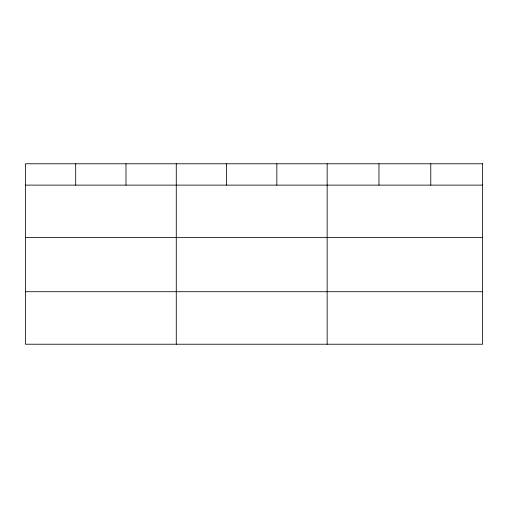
<?xml version="1.0" encoding="UTF-8"?>
<svg xmlns="http://www.w3.org/2000/svg" width="508" height="508" viewBox="0 0 508 508"><rect width="100%" height="100%" fill="white"/><g stroke="black" fill="none" stroke-linecap="round" stroke-linejoin="round"><path stroke-width="0.76" d="M25.4 185.122L482.6 185.122M25.4 237.623L482.6 237.623M25.4 291.719L482.6 291.719M430.784 163.779L430.784 185.122M378.968 163.779L378.968 185.122M327.152 163.779L327.152 344.221M276.86 163.779L276.86 185.122M226.568 163.779L226.568 185.122M176.276 163.779L176.276 344.221M125.984 163.779L125.984 185.122M75.692 163.779L75.692 185.122M482.6 163.779L25.4 163.779L25.4 344.221L482.6 344.221L482.6 163.779"/></g></svg>
